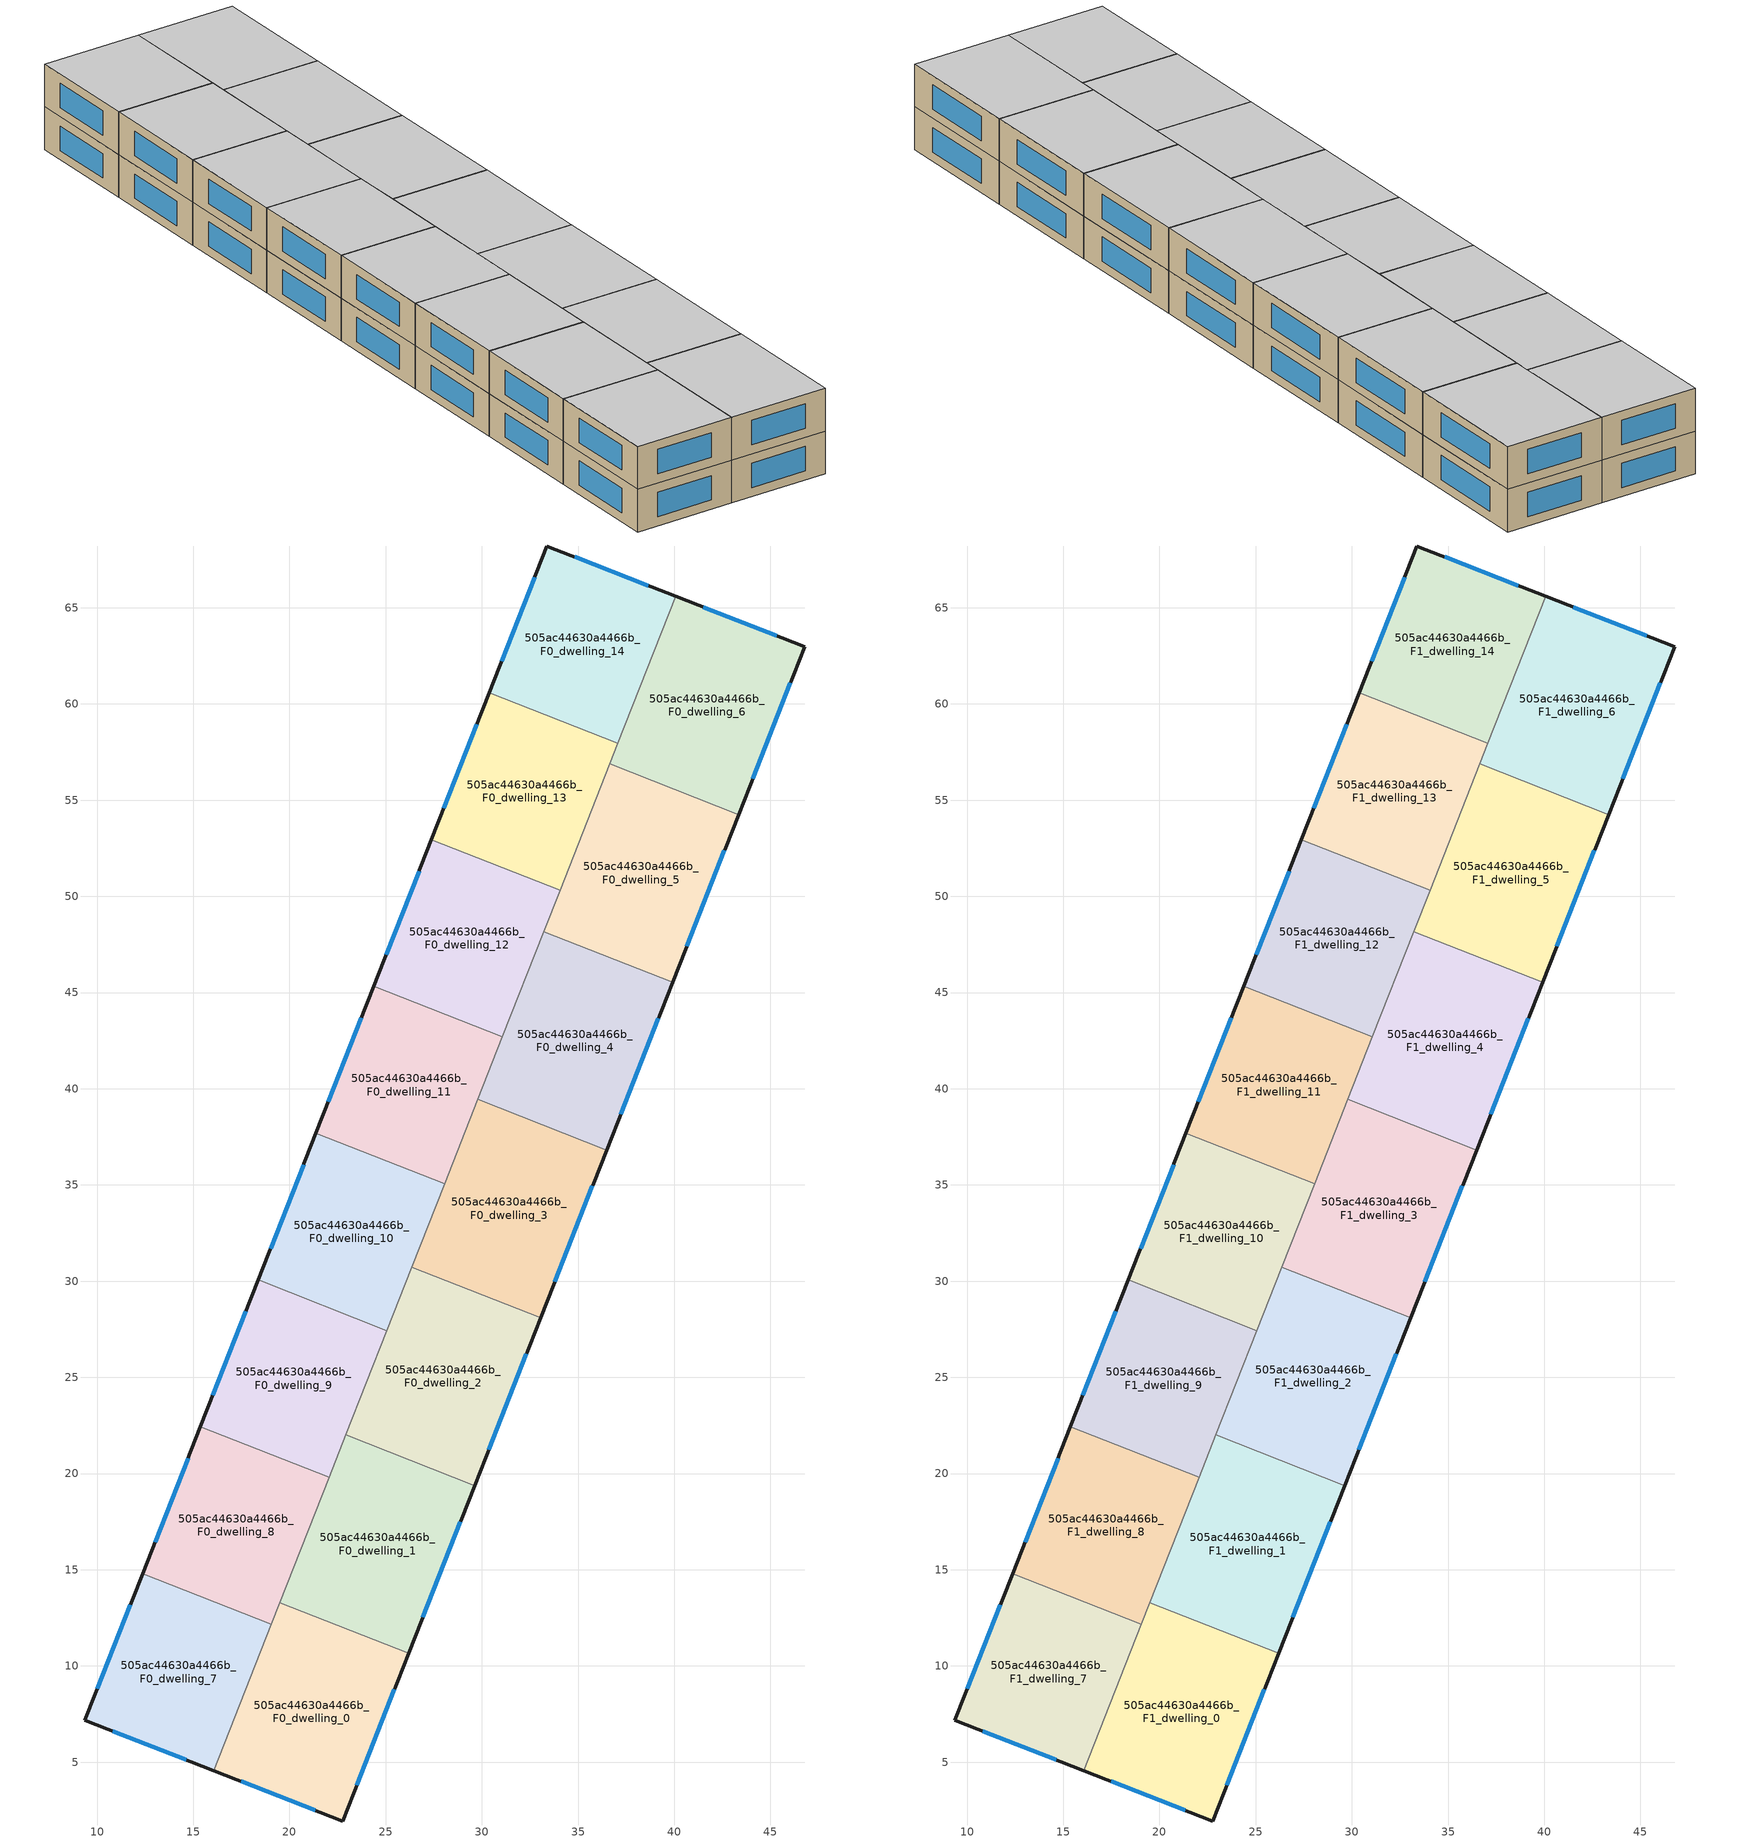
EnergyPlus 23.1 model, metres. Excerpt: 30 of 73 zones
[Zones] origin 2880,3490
505ac44630a4466b_F0_dwelling_0
 floor ground (EU_floor_Construction): 26.19,10.65 22.77,1.94 16.07,4.55 19.5,13.28 z0
 wall outside (EU_wall_Construction): 16.07,4.55 22.77,1.94 26.19,10.65 z0:3
 wall to 505ac44630a4466b_F0_dwelling_1 (EU_wall_Construction): 26.19,10.65 19.5,13.28 z0:3
 wall to 505ac44630a4466b_F0_dwelling_7 (EU_wall_Construction): 19.07,12.17 16.07,4.55 z0:3
 wall to 505ac44630a4466b_F0_dwelling_8 (EU_wall_Construction): 19.5,13.28 19.07,12.17 z0:3
 window (EU_Window_Construction): 23.5,3.81 25.46,8.79 / 17.51,3.99 21.33,2.5 z0.64:2.36
505ac44630a4466b_F0_dwelling_1
 floor ground (EU_floor_Construction): 29.62,19.37 26.19,10.65 19.5,13.28 22.93,22 z0
 wall outside (EU_wall_Construction): 26.19,10.65 29.62,19.37 z0:3
 wall to 505ac44630a4466b_F0_dwelling_2 (EU_wall_Construction): 29.62,19.37 22.93,22 z0:3
 wall to 505ac44630a4466b_F0_dwelling_8 (EU_wall_Construction): 22.07,19.8 19.5,13.28 z0:3
 wall to 505ac44630a4466b_F0_dwelling_9 (EU_wall_Construction): 22.93,22 22.07,19.8 z0:3
 window (EU_Window_Construction): 26.93,12.52 28.89,17.5 z0.64:2.36
505ac44630a4466b_F0_dwelling_10
 floor ground (EU_floor_Construction): 28.07,35.06 25.07,27.43 18.38,30.06 21.38,37.69 z0
 wall outside (EU_wall_Construction): 21.38,37.69 18.38,30.06 z0:3
 wall to 505ac44630a4466b_F0_dwelling_9 (EU_wall_Construction): 18.38,30.06 25.07,27.43 z0:3
 wall to 505ac44630a4466b_F0_dwelling_11 (EU_wall_Construction): 28.07,35.06 21.38,37.69 z0:3
 wall to 505ac44630a4466b_F0_dwelling_3 (EU_wall_Construction): 26.36,30.72 28.07,35.06 z0:3
 wall to 505ac44630a4466b_F0_dwelling_2 (EU_wall_Construction): 25.07,27.43 26.36,30.72 z0:3
 window (EU_Window_Construction): 20.73,36.05 19.02,31.69 z0.64:2.36
505ac44630a4466b_F0_dwelling_11
 floor ground (EU_floor_Construction): 31.07,42.69 28.07,35.06 21.38,37.69 24.38,45.32 z0
 wall outside (EU_wall_Construction): 24.38,45.32 21.38,37.69 z0:3
 wall to 505ac44630a4466b_F0_dwelling_12 (EU_wall_Construction): 31.07,42.69 24.38,45.32 z0:3
 wall to 505ac44630a4466b_F0_dwelling_4 (EU_wall_Construction): 29.79,39.44 31.07,42.69 z0:3
 wall to 505ac44630a4466b_F0_dwelling_3 (EU_wall_Construction): 28.07,35.06 29.79,39.44 z0:3
 window (EU_Window_Construction): 23.74,43.68 22.02,39.32 z0.64:2.36
505ac44630a4466b_F0_dwelling_12
 floor ground (EU_floor_Construction): 34.07,50.32 31.07,42.69 24.38,45.32 27.38,52.95 z0
 wall outside (EU_wall_Construction): 27.38,52.95 24.38,45.32 z0:3
 wall to 505ac44630a4466b_F0_dwelling_13 (EU_wall_Construction): 34.07,50.32 27.38,52.95 z0:3
 wall to 505ac44630a4466b_F0_dwelling_5 (EU_wall_Construction): 33.22,48.16 34.07,50.32 z0:3
 wall to 505ac44630a4466b_F0_dwelling_4 (EU_wall_Construction): 31.07,42.69 33.22,48.16 z0:3
 window (EU_Window_Construction): 26.74,51.32 25.02,46.95 z0.64:2.36
505ac44630a4466b_F0_dwelling_13
 floor ground (EU_floor_Construction): 37.07,57.95 34.07,50.32 27.38,52.95 30.38,60.58 z0
 wall outside (EU_wall_Construction): 30.38,60.58 27.38,52.95 z0:3
 wall to 505ac44630a4466b_F0_dwelling_14 (EU_wall_Construction): 37.07,57.95 30.38,60.58 z0:3
 wall to 505ac44630a4466b_F0_dwelling_6 (EU_wall_Construction): 36.65,56.88 37.07,57.95 z0:3
 wall to 505ac44630a4466b_F0_dwelling_5 (EU_wall_Construction): 34.07,50.32 36.65,56.88 z0:3
 window (EU_Window_Construction): 29.74,58.95 28.03,54.59 z0.64:2.36
505ac44630a4466b_F0_dwelling_14
 floor ground (EU_floor_Construction): 40.08,65.6 37.07,57.95 30.38,60.58 33.38,68.21 z0
 wall outside (EU_wall_Construction): 40.08,65.6 33.38,68.21 30.38,60.58 z0:3
 wall to 505ac44630a4466b_F0_dwelling_6 (EU_wall_Construction): 37.07,57.95 40.08,65.6 z0:3
 window (EU_Window_Construction): 32.74,66.58 31.03,62.22 / 38.64,66.16 34.82,67.65 z0.64:2.36
505ac44630a4466b_F0_dwelling_2
 floor ground (EU_floor_Construction): 33.05,28.09 29.62,19.37 22.93,22 26.36,30.72 z0
 wall outside (EU_wall_Construction): 29.62,19.37 33.05,28.09 z0:3
 wall to 505ac44630a4466b_F0_dwelling_3 (EU_wall_Construction): 33.05,28.09 26.36,30.72 z0:3
 wall to 505ac44630a4466b_F0_dwelling_9 (EU_wall_Construction): 25.07,27.43 22.93,22 z0:3
 window (EU_Window_Construction): 30.36,21.24 32.32,26.22 z0.64:2.36
505ac44630a4466b_F0_dwelling_3
 floor ground (EU_floor_Construction): 36.48,36.81 33.05,28.09 26.36,30.72 29.79,39.44 z0
 wall outside (EU_wall_Construction): 33.05,28.09 36.48,36.81 z0:3
 wall to 505ac44630a4466b_F0_dwelling_4 (EU_wall_Construction): 36.48,36.81 29.79,39.44 z0:3
 window (EU_Window_Construction): 33.79,29.96 35.75,34.95 z0.64:2.36
505ac44630a4466b_F0_dwelling_4
 floor ground (EU_floor_Construction): 39.91,45.53 36.48,36.81 29.79,39.44 33.22,48.16 z0
 wall outside (EU_wall_Construction): 36.48,36.81 39.91,45.53 z0:3
 wall to 505ac44630a4466b_F0_dwelling_5 (EU_wall_Construction): 39.91,45.53 33.22,48.16 z0:3
 window (EU_Window_Construction): 37.22,38.68 39.18,43.67 z0.64:2.36
505ac44630a4466b_F0_dwelling_5
 floor ground (EU_floor_Construction): 43.34,54.25 39.91,45.53 33.22,48.16 36.65,56.88 z0
 wall outside (EU_wall_Construction): 39.91,45.53 43.34,54.25 z0:3
 wall to 505ac44630a4466b_F0_dwelling_6 (EU_wall_Construction): 43.34,54.25 36.65,56.88 z0:3
 window (EU_Window_Construction): 40.65,47.4 42.61,52.39 z0.64:2.36
505ac44630a4466b_F0_dwelling_6
 floor ground (EU_floor_Construction): 46.77,62.98 43.34,54.25 36.65,56.88 40.08,65.6 z0
 wall outside (EU_wall_Construction): 43.34,54.25 46.77,62.98 40.08,65.6 z0:3
 window (EU_Window_Construction): 45.34,63.54 41.51,65.04 / 44.08,56.12 46.04,61.11 z0.64:2.36
505ac44630a4466b_F0_dwelling_7
 floor ground (EU_floor_Construction): 19.07,12.17 16.07,4.55 9.37,7.17 12.38,14.8 z0
 wall outside (EU_wall_Construction): 12.38,14.8 9.37,7.17 16.07,4.55 z0:3
 wall to 505ac44630a4466b_F0_dwelling_8 (EU_wall_Construction): 19.07,12.17 12.38,14.8 z0:3
 window (EU_Window_Construction): 10.81,6.61 14.64,5.11 / 11.73,13.17 10.01,8.8 z0.64:2.36
505ac44630a4466b_F0_dwelling_8
 floor ground (EU_floor_Construction): 22.07,19.8 19.07,12.17 12.38,14.8 15.38,22.43 z0
 wall outside (EU_wall_Construction): 15.38,22.43 12.38,14.8 z0:3
 wall to 505ac44630a4466b_F0_dwelling_9 (EU_wall_Construction): 22.07,19.8 15.38,22.43 z0:3
 window (EU_Window_Construction): 14.73,20.8 13.02,16.44 z0.64:2.36
505ac44630a4466b_F0_dwelling_9
 floor ground (EU_floor_Construction): 25.07,27.43 22.07,19.8 15.38,22.43 18.38,30.06 z0
 wall outside (EU_wall_Construction): 18.38,30.06 15.38,22.43 z0:3
 window (EU_Window_Construction): 17.73,28.43 16.02,24.06 z0.64:2.36
505ac44630a4466b_F1_dwelling_0
 floor to 505ac44630a4466b_F0_dwelling_0 (EU_floor_Construction): 26.19,10.65 22.77,1.94 16.07,4.55 19.5,13.28 z3
 wall outside (EU_wall_Construction): 16.07,4.55 22.77,1.94 26.19,10.65 z3:6
 wall to 505ac44630a4466b_F1_dwelling_1 (EU_wall_Construction): 26.19,10.65 19.5,13.28 z3:6
 wall to 505ac44630a4466b_F1_dwelling_7 (EU_wall_Construction): 19.07,12.17 16.07,4.55 z3:6
 wall to 505ac44630a4466b_F1_dwelling_8 (EU_wall_Construction): 19.5,13.28 19.07,12.17 z3:6
 window (EU_Window_Construction): 23.5,3.81 25.46,8.79 / 17.51,3.99 21.33,2.5 z3.64:5.36
 ceiling to 505ac44630a4466b_F2_dwelling_0 (EU_floor_Construction): 22.77,1.94 26.19,10.65 19.5,13.28 16.07,4.55 z6
505ac44630a4466b_F1_dwelling_1
 floor to 505ac44630a4466b_F0_dwelling_1 (EU_floor_Construction): 29.62,19.37 26.19,10.65 19.5,13.28 22.93,22 z3
 wall outside (EU_wall_Construction): 26.19,10.65 29.62,19.37 z3:6
 wall to 505ac44630a4466b_F1_dwelling_2 (EU_wall_Construction): 29.62,19.37 22.93,22 z3:6
 wall to 505ac44630a4466b_F1_dwelling_8 (EU_wall_Construction): 22.07,19.8 19.5,13.28 z3:6
 wall to 505ac44630a4466b_F1_dwelling_9 (EU_wall_Construction): 22.93,22 22.07,19.8 z3:6
 window (EU_Window_Construction): 26.93,12.52 28.89,17.5 z3.64:5.36
 ceiling to 505ac44630a4466b_F2_dwelling_1 (EU_floor_Construction): 26.19,10.65 29.62,19.37 22.93,22 19.5,13.28 z6
505ac44630a4466b_F1_dwelling_10
 floor to 505ac44630a4466b_F0_dwelling_10 (EU_floor_Construction): 28.07,35.06 25.07,27.43 18.38,30.06 21.38,37.69 z3
 wall outside (EU_wall_Construction): 21.38,37.69 18.38,30.06 z3:6
 wall to 505ac44630a4466b_F1_dwelling_9 (EU_wall_Construction): 18.38,30.06 25.07,27.43 z3:6
 wall to 505ac44630a4466b_F1_dwelling_11 (EU_wall_Construction): 28.07,35.06 21.38,37.69 z3:6
 wall to 505ac44630a4466b_F1_dwelling_3 (EU_wall_Construction): 26.36,30.72 28.07,35.06 z3:6
 wall to 505ac44630a4466b_F1_dwelling_2 (EU_wall_Construction): 25.07,27.43 26.36,30.72 z3:6
 window (EU_Window_Construction): 20.73,36.05 19.02,31.69 z3.64:5.36
 ceiling to 505ac44630a4466b_F2_dwelling_10 (EU_floor_Construction): 25.07,27.43 28.07,35.06 21.38,37.69 18.38,30.06 z6
505ac44630a4466b_F1_dwelling_11
 floor to 505ac44630a4466b_F0_dwelling_11 (EU_floor_Construction): 31.07,42.69 28.07,35.06 21.38,37.69 24.38,45.32 z3
 wall outside (EU_wall_Construction): 24.38,45.32 21.38,37.69 z3:6
 wall to 505ac44630a4466b_F1_dwelling_12 (EU_wall_Construction): 31.07,42.69 24.38,45.32 z3:6
 wall to 505ac44630a4466b_F1_dwelling_4 (EU_wall_Construction): 29.79,39.44 31.07,42.69 z3:6
 wall to 505ac44630a4466b_F1_dwelling_3 (EU_wall_Construction): 28.07,35.06 29.79,39.44 z3:6
 window (EU_Window_Construction): 23.74,43.68 22.02,39.32 z3.64:5.36
 ceiling to 505ac44630a4466b_F2_dwelling_11 (EU_floor_Construction): 28.07,35.06 31.07,42.69 24.38,45.32 21.38,37.69 z6
505ac44630a4466b_F1_dwelling_12
 floor to 505ac44630a4466b_F0_dwelling_12 (EU_floor_Construction): 34.07,50.32 31.07,42.69 24.38,45.32 27.38,52.95 z3
 wall outside (EU_wall_Construction): 27.38,52.95 24.38,45.32 z3:6
 wall to 505ac44630a4466b_F1_dwelling_13 (EU_wall_Construction): 34.07,50.32 27.38,52.95 z3:6
 wall to 505ac44630a4466b_F1_dwelling_5 (EU_wall_Construction): 33.22,48.16 34.07,50.32 z3:6
 wall to 505ac44630a4466b_F1_dwelling_4 (EU_wall_Construction): 31.07,42.69 33.22,48.16 z3:6
 window (EU_Window_Construction): 26.74,51.32 25.02,46.95 z3.64:5.36
 ceiling to 505ac44630a4466b_F2_dwelling_12 (EU_floor_Construction): 31.07,42.69 34.07,50.32 27.38,52.95 24.38,45.32 z6
505ac44630a4466b_F1_dwelling_13
 floor to 505ac44630a4466b_F0_dwelling_13 (EU_floor_Construction): 37.07,57.95 34.07,50.32 27.38,52.95 30.38,60.58 z3
 wall outside (EU_wall_Construction): 30.38,60.58 27.38,52.95 z3:6
 wall to 505ac44630a4466b_F1_dwelling_14 (EU_wall_Construction): 37.07,57.95 30.38,60.58 z3:6
 wall to 505ac44630a4466b_F1_dwelling_6 (EU_wall_Construction): 36.65,56.88 37.07,57.95 z3:6
 wall to 505ac44630a4466b_F1_dwelling_5 (EU_wall_Construction): 34.07,50.32 36.65,56.88 z3:6
 window (EU_Window_Construction): 29.74,58.95 28.03,54.59 z3.64:5.36
 ceiling to 505ac44630a4466b_F2_dwelling_13 (EU_floor_Construction): 34.07,50.32 37.07,57.95 30.38,60.58 27.38,52.95 z6
505ac44630a4466b_F1_dwelling_14
 floor to 505ac44630a4466b_F0_dwelling_14 (EU_floor_Construction): 40.08,65.6 37.07,57.95 30.38,60.58 33.38,68.21 z3
 wall outside (EU_wall_Construction): 40.08,65.6 33.38,68.21 30.38,60.58 z3:6
 wall to 505ac44630a4466b_F1_dwelling_6 (EU_wall_Construction): 37.07,57.95 40.08,65.6 z3:6
 window (EU_Window_Construction): 32.74,66.58 31.03,62.22 / 38.64,66.16 34.82,67.65 z3.64:5.36
 ceiling to 505ac44630a4466b_F2_dwelling_14 (EU_floor_Construction): 37.07,57.95 40.08,65.6 33.38,68.21 30.38,60.58 z6
505ac44630a4466b_F1_dwelling_2
 floor to 505ac44630a4466b_F0_dwelling_2 (EU_floor_Construction): 33.05,28.09 29.62,19.37 22.93,22 26.36,30.72 z3
 wall outside (EU_wall_Construction): 29.62,19.37 33.05,28.09 z3:6
 wall to 505ac44630a4466b_F1_dwelling_3 (EU_wall_Construction): 33.05,28.09 26.36,30.72 z3:6
 wall to 505ac44630a4466b_F1_dwelling_9 (EU_wall_Construction): 25.07,27.43 22.93,22 z3:6
 window (EU_Window_Construction): 30.36,21.24 32.32,26.22 z3.64:5.36
 ceiling to 505ac44630a4466b_F2_dwelling_2 (EU_floor_Construction): 29.62,19.37 33.05,28.09 26.36,30.72 22.93,22 z6
505ac44630a4466b_F1_dwelling_3
 floor to 505ac44630a4466b_F0_dwelling_3 (EU_floor_Construction): 36.48,36.81 33.05,28.09 26.36,30.72 29.79,39.44 z3
 wall outside (EU_wall_Construction): 33.05,28.09 36.48,36.81 z3:6
 wall to 505ac44630a4466b_F1_dwelling_4 (EU_wall_Construction): 36.48,36.81 29.79,39.44 z3:6
 window (EU_Window_Construction): 33.79,29.96 35.75,34.95 z3.64:5.36
 ceiling to 505ac44630a4466b_F2_dwelling_3 (EU_floor_Construction): 33.05,28.09 36.48,36.81 29.79,39.44 26.36,30.72 z6
505ac44630a4466b_F1_dwelling_4
 floor to 505ac44630a4466b_F0_dwelling_4 (EU_floor_Construction): 39.91,45.53 36.48,36.81 29.79,39.44 33.22,48.16 z3
 wall outside (EU_wall_Construction): 36.48,36.81 39.91,45.53 z3:6
 wall to 505ac44630a4466b_F1_dwelling_5 (EU_wall_Construction): 39.91,45.53 33.22,48.16 z3:6
 window (EU_Window_Construction): 37.22,38.68 39.18,43.67 z3.64:5.36
 ceiling to 505ac44630a4466b_F2_dwelling_4 (EU_floor_Construction): 36.48,36.81 39.91,45.53 33.22,48.16 29.79,39.44 z6
505ac44630a4466b_F1_dwelling_5
 floor to 505ac44630a4466b_F0_dwelling_5 (EU_floor_Construction): 43.34,54.25 39.91,45.53 33.22,48.16 36.65,56.88 z3
 wall outside (EU_wall_Construction): 39.91,45.53 43.34,54.25 z3:6
 wall to 505ac44630a4466b_F1_dwelling_6 (EU_wall_Construction): 43.34,54.25 36.65,56.88 z3:6
 window (EU_Window_Construction): 40.65,47.4 42.61,52.39 z3.64:5.36
 ceiling to 505ac44630a4466b_F2_dwelling_5 (EU_floor_Construction): 39.91,45.53 43.34,54.25 36.65,56.88 33.22,48.16 z6
505ac44630a4466b_F1_dwelling_6
 floor to 505ac44630a4466b_F0_dwelling_6 (EU_floor_Construction): 46.77,62.98 43.34,54.25 36.65,56.88 40.08,65.6 z3
 wall outside (EU_wall_Construction): 43.34,54.25 46.77,62.98 40.08,65.6 z3:6
 window (EU_Window_Construction): 45.34,63.54 41.51,65.04 / 44.08,56.12 46.04,61.11 z3.64:5.36
 ceiling to 505ac44630a4466b_F2_dwelling_6 (EU_floor_Construction): 43.34,54.25 46.77,62.98 40.08,65.6 36.65,56.88 z6
505ac44630a4466b_F1_dwelling_7
 floor to 505ac44630a4466b_F0_dwelling_7 (EU_floor_Construction): 19.07,12.17 16.07,4.55 9.37,7.17 12.38,14.8 z3
 wall outside (EU_wall_Construction): 12.38,14.8 9.37,7.17 16.07,4.55 z3:6
 wall to 505ac44630a4466b_F1_dwelling_8 (EU_wall_Construction): 19.07,12.17 12.38,14.8 z3:6
 window (EU_Window_Construction): 10.81,6.61 14.64,5.11 / 11.73,13.17 10.01,8.8 z3.64:5.36
 ceiling to 505ac44630a4466b_F2_dwelling_7 (EU_floor_Construction): 16.07,4.55 19.07,12.17 12.38,14.8 9.37,7.17 z6
505ac44630a4466b_F1_dwelling_8
 floor to 505ac44630a4466b_F0_dwelling_8 (EU_floor_Construction): 22.07,19.8 19.07,12.17 12.38,14.8 15.38,22.43 z3
 wall outside (EU_wall_Construction): 15.38,22.43 12.38,14.8 z3:6
 wall to 505ac44630a4466b_F1_dwelling_9 (EU_wall_Construction): 22.07,19.8 15.38,22.43 z3:6
 window (EU_Window_Construction): 14.73,20.8 13.02,16.44 z3.64:5.36
 ceiling to 505ac44630a4466b_F2_dwelling_8 (EU_floor_Construction): 19.07,12.17 22.07,19.8 15.38,22.43 12.38,14.8 z6
505ac44630a4466b_F1_dwelling_9
 floor to 505ac44630a4466b_F0_dwelling_9 (EU_floor_Construction): 25.07,27.43 22.07,19.8 15.38,22.43 18.38,30.06 z3
 wall outside (EU_wall_Construction): 18.38,30.06 15.38,22.43 z3:6
 window (EU_Window_Construction): 17.73,28.43 16.02,24.06 z3.64:5.36
 ceiling to 505ac44630a4466b_F2_dwelling_9 (EU_floor_Construction): 22.07,19.8 25.07,27.43 18.38,30.06 15.38,22.43 z6
[Building]
EU S2 Campaign: North Axis=0; Terrain=City; Solar Distribution=FullExterior
[Site:Location]
Yerevan-Zvartnots.Intl.AP: Latitude=40.15; Longitude=44.383; Time Zone=4; Elevation=854
[SizingPeriod:WeatherFileDays]
AnnualSizingPeriod: Begin Month=1; Begin Day of Month=1; End Month=12; End Day of Month=31; Day of Week for Start Day=Monday; Use Weather File Daylight Saving Period=No; Use Weather File Rain and Snow Indicators=No
[MATERIAL]
EU_InternalMass_Material: Roughness=MediumRough; Thickness=0.1; Conductivity=1; Density=1800; Specific Heat=900; Thermal Absorptance=0.9; Solar Absorptance=0.7; Visible Absorptance=0.7
[MATERIAL:NOMASS] Roughness=MediumRough; Thermal Absorptance=0.9; Solar Absorptance=0.7; Visible Absorptance=0.7
Name | Thermal Resistance
EU_wall_NoMass | 1.05043
EU_floor_NoMass | 0.478065
[WINDOWMATERIAL:SIMPLEGLAZINGSYSTEM]
EU_Window_SimpleGlazing: UFactor=2.5566; Solar Heat Gain Coefficient=0.75; Visible Transmittance=0.75
[CONSTRUCTION]
EU_wall_Construction: EU_wall_NoMass
EU_floor_Construction: EU_floor_NoMass
EU_Window_Construction: EU_Window_SimpleGlazing
EU_InternalMass_Construction: EU_InternalMass_Material
[ZONE] Type=1; Multiplier=1; Ceiling Height=autocalculate; Floor Area=autocalculate; Part of Total Floor Area=Yes
Name | Volume
505ac44630a4466b_F0_dwelling_0; 505ac44630a4466b_F1_dwelling_0; 505ac44630a4466b_F0_dwelling_4; 505ac44630a4466b_F1_dwelling_4 | 202.066
505ac44630a4466b_F0_dwelling_1; 505ac44630a4466b_F1_dwelling_1 | 202.071
505ac44630a4466b_F0_dwelling_10; 505ac44630a4466b_F1_dwelling_10; 505ac44630a4466b_F0_dwelling_12; 505ac44630a4466b_F1_dwelling_12 | 176.837
505ac44630a4466b_F0_dwelling_11; 505ac44630a4466b_F1_dwelling_11 | 176.827
505ac44630a4466b_F0_dwelling_13; 505ac44630a4466b_F1_dwelling_13 | 176.804
505ac44630a4466b_F0_dwelling_14; 505ac44630a4466b_F1_dwelling_14; 505ac44630a4466b_F0_dwelling_8; 505ac44630a4466b_F1_dwelling_8 | 176.828
505ac44630a4466b_F0_dwelling_2; 505ac44630a4466b_F1_dwelling_2 | 202.049
505ac44630a4466b_F0_dwelling_3; 505ac44630a4466b_F1_dwelling_3 | 202.087
505ac44630a4466b_F0_dwelling_5; 505ac44630a4466b_F1_dwelling_5 | 202.05
505ac44630a4466b_F0_dwelling_6; 505ac44630a4466b_F1_dwelling_6 | 202.068
505ac44630a4466b_F0_dwelling_7; 505ac44630a4466b_F1_dwelling_7 | 176.82
505ac44630a4466b_F0_dwelling_9; 505ac44630a4466b_F1_dwelling_9 | 176.826
[INTERNALMASS] Construction=EU_InternalMass_Construction
Name | Zone or ZoneList | Surface Area
505ac44630a4466b_F0_dwelling_0_EU_InternalMass | 505ac44630a4466b_F0_dwelling_0 | 67.3554
505ac44630a4466b_F0_dwelling_1_EU_InternalMass | 505ac44630a4466b_F0_dwelling_1 | 67.3571
505ac44630a4466b_F0_dwelling_2_EU_InternalMass | 505ac44630a4466b_F0_dwelling_2 | 67.3498
505ac44630a4466b_F0_dwelling_3_EU_InternalMass | 505ac44630a4466b_F0_dwelling_3 | 67.3621
505ac44630a4466b_F0_dwelling_4_EU_InternalMass | 505ac44630a4466b_F0_dwelling_4 | 67.3555
505ac44630a4466b_F0_dwelling_5_EU_InternalMass | 505ac44630a4466b_F0_dwelling_5 | 67.3498
505ac44630a4466b_F0_dwelling_6_EU_InternalMass | 505ac44630a4466b_F0_dwelling_6 | 67.3592
505ac44630a4466b_F0_dwelling_7_EU_InternalMass | 505ac44630a4466b_F0_dwelling_7 | 58.94
505ac44630a4466b_F0_dwelling_8_EU_InternalMass | 505ac44630a4466b_F0_dwelling_8 | 58.9426
505ac44630a4466b_F0_dwelling_9_EU_InternalMass | 505ac44630a4466b_F0_dwelling_9 | 58.9419
505ac44630a4466b_F0_dwelling_10_EU_InternalMass | 505ac44630a4466b_F0_dwelling_10 | 58.9455
505ac44630a4466b_F0_dwelling_11_EU_InternalMass | 505ac44630a4466b_F0_dwelling_11 | 58.9422
505ac44630a4466b_F0_dwelling_12_EU_InternalMass | 505ac44630a4466b_F0_dwelling_12 | 58.9457
505ac44630a4466b_F0_dwelling_13_EU_InternalMass | 505ac44630a4466b_F0_dwelling_13 | 58.9348
505ac44630a4466b_F0_dwelling_14_EU_InternalMass | 505ac44630a4466b_F0_dwelling_14 | 58.9423
505ac44630a4466b_F1_dwelling_0_EU_InternalMass | 505ac44630a4466b_F1_dwelling_0 | 67.3554
505ac44630a4466b_F1_dwelling_1_EU_InternalMass | 505ac44630a4466b_F1_dwelling_1 | 67.3571
505ac44630a4466b_F1_dwelling_2_EU_InternalMass | 505ac44630a4466b_F1_dwelling_2 | 67.3498
505ac44630a4466b_F1_dwelling_3_EU_InternalMass | 505ac44630a4466b_F1_dwelling_3 | 67.3621
505ac44630a4466b_F1_dwelling_4_EU_InternalMass | 505ac44630a4466b_F1_dwelling_4 | 67.3555
505ac44630a4466b_F1_dwelling_5_EU_InternalMass | 505ac44630a4466b_F1_dwelling_5 | 67.3498
505ac44630a4466b_F1_dwelling_6_EU_InternalMass | 505ac44630a4466b_F1_dwelling_6 | 67.3592
505ac44630a4466b_F1_dwelling_7_EU_InternalMass | 505ac44630a4466b_F1_dwelling_7 | 58.94
505ac44630a4466b_F1_dwelling_8_EU_InternalMass | 505ac44630a4466b_F1_dwelling_8 | 58.9426
505ac44630a4466b_F1_dwelling_9_EU_InternalMass | 505ac44630a4466b_F1_dwelling_9 | 58.9419
505ac44630a4466b_F1_dwelling_10_EU_InternalMass | 505ac44630a4466b_F1_dwelling_10 | 58.9455
505ac44630a4466b_F1_dwelling_11_EU_InternalMass | 505ac44630a4466b_F1_dwelling_11 | 58.9422
505ac44630a4466b_F1_dwelling_12_EU_InternalMass | 505ac44630a4466b_F1_dwelling_12 | 58.9457
505ac44630a4466b_F1_dwelling_13_EU_InternalMass | 505ac44630a4466b_F1_dwelling_13 | 58.9348
505ac44630a4466b_F1_dwelling_14_EU_InternalMass | 505ac44630a4466b_F1_dwelling_14 | 58.9423
[OTHEREQUIPMENT] Fuel Type=Electricity; Design Level Calculation Method=Watts/Area; Power per Zone Floor Area=1; Fraction Latent=0; Fraction Radiant=0; Fraction Lost=0; Carbon Dioxide Generation Rate=0; EndUse Subcategory=EU_Step8_InternalGains
Name | Zone or ZoneList or Space or SpaceList | Schedule
EU_Step8_InternalGain_505ac44630a4466b_F0_dwelling_0_f000 | 505ac44630a4466b_F0_dwelling_0 | EU_Step8_GainSchedule_505ac44630a4466b_F0_dwelling_0_f000
EU_Step8_InternalGain_505ac44630a4466b_F0_dwelling_1_f000 | 505ac44630a4466b_F0_dwelling_1 | EU_Step8_GainSchedule_505ac44630a4466b_F0_dwelling_1_f000
EU_Step8_InternalGain_505ac44630a4466b_F0_dwelling_2_f000 | 505ac44630a4466b_F0_dwelling_2 | EU_Step8_GainSchedule_505ac44630a4466b_F0_dwelling_2_f000
EU_Step8_InternalGain_505ac44630a4466b_F0_dwelling_3_f000 | 505ac44630a4466b_F0_dwelling_3 | EU_Step8_GainSchedule_505ac44630a4466b_F0_dwelling_3_f000
EU_Step8_InternalGain_505ac44630a4466b_F0_dwelling_4_f000 | 505ac44630a4466b_F0_dwelling_4 | EU_Step8_GainSchedule_505ac44630a4466b_F0_dwelling_4_f000
EU_Step8_InternalGain_505ac44630a4466b_F0_dwelling_5_f000 | 505ac44630a4466b_F0_dwelling_5 | EU_Step8_GainSchedule_505ac44630a4466b_F0_dwelling_5_f000
EU_Step8_InternalGain_505ac44630a4466b_F0_dwelling_6_f000 | 505ac44630a4466b_F0_dwelling_6 | EU_Step8_GainSchedule_505ac44630a4466b_F0_dwelling_6_f000
EU_Step8_InternalGain_505ac44630a4466b_F0_dwelling_7_f000 | 505ac44630a4466b_F0_dwelling_7 | EU_Step8_GainSchedule_505ac44630a4466b_F0_dwelling_7_f000
EU_Step8_InternalGain_505ac44630a4466b_F0_dwelling_8_f000 | 505ac44630a4466b_F0_dwelling_8 | EU_Step8_GainSchedule_505ac44630a4466b_F0_dwelling_8_f000
EU_Step8_InternalGain_505ac44630a4466b_F0_dwelling_9_f000 | 505ac44630a4466b_F0_dwelling_9 | EU_Step8_GainSchedule_505ac44630a4466b_F0_dwelling_9_f000
EU_Step8_InternalGain_505ac44630a4466b_F0_dwelling_10_f000 | 505ac44630a4466b_F0_dwelling_10 | EU_Step8_GainSchedule_505ac44630a4466b_F0_dwelling_10_f000
EU_Step8_InternalGain_505ac44630a4466b_F0_dwelling_11_f000 | 505ac44630a4466b_F0_dwelling_11 | EU_Step8_GainSchedule_505ac44630a4466b_F0_dwelling_11_f000
EU_Step8_InternalGain_505ac44630a4466b_F0_dwelling_12_f000 | 505ac44630a4466b_F0_dwelling_12 | EU_Step8_GainSchedule_505ac44630a4466b_F0_dwelling_12_f000
EU_Step8_InternalGain_505ac44630a4466b_F0_dwelling_13_f000 | 505ac44630a4466b_F0_dwelling_13 | EU_Step8_GainSchedule_505ac44630a4466b_F0_dwelling_13_f000
EU_Step8_InternalGain_505ac44630a4466b_F0_dwelling_14_f000 | 505ac44630a4466b_F0_dwelling_14 | EU_Step8_GainSchedule_505ac44630a4466b_F0_dwelling_14_f000
EU_Step8_InternalGain_505ac44630a4466b_F1_dwelling_0_f000 | 505ac44630a4466b_F1_dwelling_0 | EU_Step8_GainSchedule_505ac44630a4466b_F1_dwelling_0_f000
EU_Step8_InternalGain_505ac44630a4466b_F1_dwelling_1_f000 | 505ac44630a4466b_F1_dwelling_1 | EU_Step8_GainSchedule_505ac44630a4466b_F1_dwelling_1_f000
EU_Step8_InternalGain_505ac44630a4466b_F1_dwelling_2_f000 | 505ac44630a4466b_F1_dwelling_2 | EU_Step8_GainSchedule_505ac44630a4466b_F1_dwelling_2_f000
EU_Step8_InternalGain_505ac44630a4466b_F1_dwelling_3_f000 | 505ac44630a4466b_F1_dwelling_3 | EU_Step8_GainSchedule_505ac44630a4466b_F1_dwelling_3_f000
EU_Step8_InternalGain_505ac44630a4466b_F1_dwelling_4_f000 | 505ac44630a4466b_F1_dwelling_4 | EU_Step8_GainSchedule_505ac44630a4466b_F1_dwelling_4_f000
EU_Step8_InternalGain_505ac44630a4466b_F1_dwelling_5_f000 | 505ac44630a4466b_F1_dwelling_5 | EU_Step8_GainSchedule_505ac44630a4466b_F1_dwelling_5_f000
EU_Step8_InternalGain_505ac44630a4466b_F1_dwelling_6_f000 | 505ac44630a4466b_F1_dwelling_6 | EU_Step8_GainSchedule_505ac44630a4466b_F1_dwelling_6_f000
EU_Step8_InternalGain_505ac44630a4466b_F1_dwelling_7_f000 | 505ac44630a4466b_F1_dwelling_7 | EU_Step8_GainSchedule_505ac44630a4466b_F1_dwelling_7_f000
EU_Step8_InternalGain_505ac44630a4466b_F1_dwelling_8_f000 | 505ac44630a4466b_F1_dwelling_8 | EU_Step8_GainSchedule_505ac44630a4466b_F1_dwelling_8_f000
EU_Step8_InternalGain_505ac44630a4466b_F1_dwelling_9_f000 | 505ac44630a4466b_F1_dwelling_9 | EU_Step8_GainSchedule_505ac44630a4466b_F1_dwelling_9_f000
EU_Step8_InternalGain_505ac44630a4466b_F1_dwelling_10_f000 | 505ac44630a4466b_F1_dwelling_10 | EU_Step8_GainSchedule_505ac44630a4466b_F1_dwelling_10_f000
EU_Step8_InternalGain_505ac44630a4466b_F1_dwelling_11_f000 | 505ac44630a4466b_F1_dwelling_11 | EU_Step8_GainSchedule_505ac44630a4466b_F1_dwelling_11_f000
EU_Step8_InternalGain_505ac44630a4466b_F1_dwelling_12_f000 | 505ac44630a4466b_F1_dwelling_12 | EU_Step8_GainSchedule_505ac44630a4466b_F1_dwelling_12_f000
EU_Step8_InternalGain_505ac44630a4466b_F1_dwelling_13_f000 | 505ac44630a4466b_F1_dwelling_13 | EU_Step8_GainSchedule_505ac44630a4466b_F1_dwelling_13_f000
EU_Step8_InternalGain_505ac44630a4466b_F1_dwelling_14_f000 | 505ac44630a4466b_F1_dwelling_14 | EU_Step8_GainSchedule_505ac44630a4466b_F1_dwelling_14_f000
[ZONEVENTILATION:DESIGNFLOWRATE] Schedule=EU_AlwaysOn; Design Flow Rate Calculation Method=AirChanges/Hour; Air Changes per Hour=0.557805; Ventilation Type=Natural; Fan Pressure Rise=0; Fan Total Efficiency=1; Constant Term Coefficient=1; Temperature Term Coefficient=0; Velocity Term Coefficient=0; Velocity Squared Term Coefficient=0; Minimum Indoor Temperature=-100; Maximum Indoor Temperature=100; Delta Temperature=-100; Minimum Outdoor Temperature=-100; Maximum Outdoor Temperature=100; Maximum Wind Speed=40
Name | Zone or ZoneList or Space or SpaceList
EU_ConstantAir_505ac44630a4466b_F0_dwelling_0 | 505ac44630a4466b_F0_dwelling_0
EU_ConstantAir_505ac44630a4466b_F0_dwelling_1 | 505ac44630a4466b_F0_dwelling_1
EU_ConstantAir_505ac44630a4466b_F0_dwelling_2 | 505ac44630a4466b_F0_dwelling_2
EU_ConstantAir_505ac44630a4466b_F0_dwelling_3 | 505ac44630a4466b_F0_dwelling_3
EU_ConstantAir_505ac44630a4466b_F0_dwelling_4 | 505ac44630a4466b_F0_dwelling_4
EU_ConstantAir_505ac44630a4466b_F0_dwelling_5 | 505ac44630a4466b_F0_dwelling_5
EU_ConstantAir_505ac44630a4466b_F0_dwelling_6 | 505ac44630a4466b_F0_dwelling_6
EU_ConstantAir_505ac44630a4466b_F0_dwelling_7 | 505ac44630a4466b_F0_dwelling_7
EU_ConstantAir_505ac44630a4466b_F0_dwelling_8 | 505ac44630a4466b_F0_dwelling_8
EU_ConstantAir_505ac44630a4466b_F0_dwelling_9 | 505ac44630a4466b_F0_dwelling_9
EU_ConstantAir_505ac44630a4466b_F0_dwelling_10 | 505ac44630a4466b_F0_dwelling_10
EU_ConstantAir_505ac44630a4466b_F0_dwelling_11 | 505ac44630a4466b_F0_dwelling_11
EU_ConstantAir_505ac44630a4466b_F0_dwelling_12 | 505ac44630a4466b_F0_dwelling_12
EU_ConstantAir_505ac44630a4466b_F0_dwelling_13 | 505ac44630a4466b_F0_dwelling_13
EU_ConstantAir_505ac44630a4466b_F0_dwelling_14 | 505ac44630a4466b_F0_dwelling_14
EU_ConstantAir_505ac44630a4466b_F1_dwelling_0 | 505ac44630a4466b_F1_dwelling_0
EU_ConstantAir_505ac44630a4466b_F1_dwelling_1 | 505ac44630a4466b_F1_dwelling_1
EU_ConstantAir_505ac44630a4466b_F1_dwelling_2 | 505ac44630a4466b_F1_dwelling_2
EU_ConstantAir_505ac44630a4466b_F1_dwelling_3 | 505ac44630a4466b_F1_dwelling_3
EU_ConstantAir_505ac44630a4466b_F1_dwelling_4 | 505ac44630a4466b_F1_dwelling_4
EU_ConstantAir_505ac44630a4466b_F1_dwelling_5 | 505ac44630a4466b_F1_dwelling_5
EU_ConstantAir_505ac44630a4466b_F1_dwelling_6 | 505ac44630a4466b_F1_dwelling_6
EU_ConstantAir_505ac44630a4466b_F1_dwelling_7 | 505ac44630a4466b_F1_dwelling_7
EU_ConstantAir_505ac44630a4466b_F1_dwelling_8 | 505ac44630a4466b_F1_dwelling_8
EU_ConstantAir_505ac44630a4466b_F1_dwelling_9 | 505ac44630a4466b_F1_dwelling_9
EU_ConstantAir_505ac44630a4466b_F1_dwelling_10 | 505ac44630a4466b_F1_dwelling_10
EU_ConstantAir_505ac44630a4466b_F1_dwelling_11 | 505ac44630a4466b_F1_dwelling_11
EU_ConstantAir_505ac44630a4466b_F1_dwelling_12 | 505ac44630a4466b_F1_dwelling_12
EU_ConstantAir_505ac44630a4466b_F1_dwelling_13 | 505ac44630a4466b_F1_dwelling_13
EU_ConstantAir_505ac44630a4466b_F1_dwelling_14 | 505ac44630a4466b_F1_dwelling_14
[HVACTEMPLATE:THERMOSTAT] Constant Heating Setpoint=20; Constant Cooling Setpoint=50
EU_HeatOnly_505ac44630a4466b_F0_dwelling_0; EU_HeatOnly_505ac44630a4466b_F0_dwelling_1; EU_HeatOnly_505ac44630a4466b_F0_dwelling_2; EU_HeatOnly_505ac44630a4466b_F0_dwelling_3; EU_HeatOnly_505ac44630a4466b_F0_dwelling_4; EU_HeatOnly_505ac44630a4466b_F0_dwelling_5; EU_HeatOnly_505ac44630a4466b_F0_dwelling_6; EU_HeatOnly_505ac44630a4466b_F0_dwelling_7; EU_HeatOnly_505ac44630a4466b_F0_dwelling_8; EU_HeatOnly_505ac44630a4466b_F0_dwelling_9; EU_HeatOnly_505ac44630a4466b_F0_dwelling_10; EU_HeatOnly_505ac44630a4466b_F0_dwelling_11; EU_HeatOnly_505ac44630a4466b_F0_dwelling_12; EU_HeatOnly_505ac44630a4466b_F0_dwelling_13; EU_HeatOnly_505ac44630a4466b_F0_dwelling_14; EU_HeatOnly_505ac44630a4466b_F1_dwelling_0; EU_HeatOnly_505ac44630a4466b_F1_dwelling_1; EU_HeatOnly_505ac44630a4466b_F1_dwelling_2; EU_HeatOnly_505ac44630a4466b_F1_dwelling_3; EU_HeatOnly_505ac44630a4466b_F1_dwelling_4; EU_HeatOnly_505ac44630a4466b_F1_dwelling_5; EU_HeatOnly_505ac44630a4466b_F1_dwelling_6; EU_HeatOnly_505ac44630a4466b_F1_dwelling_7; EU_HeatOnly_505ac44630a4466b_F1_dwelling_8; EU_HeatOnly_505ac44630a4466b_F1_dwelling_9; EU_HeatOnly_505ac44630a4466b_F1_dwelling_10; EU_HeatOnly_505ac44630a4466b_F1_dwelling_11; EU_HeatOnly_505ac44630a4466b_F1_dwelling_12; EU_HeatOnly_505ac44630a4466b_F1_dwelling_13; EU_HeatOnly_505ac44630a4466b_F1_dwelling_14; EU_HeatOnly_505ac44630a4466b_F2_dwelling_0; EU_HeatOnly_505ac44630a4466b_F2_dwelling_1; EU_HeatOnly_505ac44630a4466b_F2_dwelling_2; EU_HeatOnly_505ac44630a4466b_F2_dwelling_3; EU_HeatOnly_505ac44630a4466b_F2_dwelling_4; EU_HeatOnly_505ac44630a4466b_F2_dwelling_5; EU_HeatOnly_505ac44630a4466b_F2_dwelling_6; EU_HeatOnly_505ac44630a4466b_F2_dwelling_7; EU_HeatOnly_505ac44630a4466b_F2_dwelling_8; EU_HeatOnly_505ac44630a4466b_F2_dwelling_9; EU_HeatOnly_505ac44630a4466b_F2_dwelling_10; EU_HeatOnly_505ac44630a4466b_F2_dwelling_11; EU_HeatOnly_505ac44630a4466b_F2_dwelling_12; EU_HeatOnly_505ac44630a4466b_F2_dwelling_13; EU_HeatOnly_505ac44630a4466b_F2_dwelling_14; EU_HeatOnly_505ac44630a4466b_F3_dwelling_0; EU_HeatOnly_505ac44630a4466b_F3_dwelling_1; EU_HeatOnly_505ac44630a4466b_F3_dwelling_2; EU_HeatOnly_505ac44630a4466b_F3_dwelling_3; EU_HeatOnly_505ac44630a4466b_F3_dwelling_4; EU_HeatOnly_505ac44630a4466b_F3_dwelling_5; EU_HeatOnly_505ac44630a4466b_F3_dwelling_6; EU_HeatOnly_505ac44630a4466b_F3_dwelling_7; EU_HeatOnly_505ac44630a4466b_F3_dwelling_8; EU_HeatOnly_505ac44630a4466b_F3_dwelling_9; EU_HeatOnly_505ac44630a4466b_F3_dwelling_10; EU_HeatOnly_505ac44630a4466b_F3_dwelling_11; EU_HeatOnly_505ac44630a4466b_F3_dwelling_12; EU_HeatOnly_505ac44630a4466b_F3_dwelling_13; EU_HeatOnly_505ac44630a4466b_F4_dwelling_0; EU_HeatOnly_505ac44630a4466b_F4_dwelling_1; EU_HeatOnly_505ac44630a4466b_F4_dwelling_2; EU_HeatOnly_505ac44630a4466b_F4_dwelling_3; EU_HeatOnly_505ac44630a4466b_F4_dwelling_4; EU_HeatOnly_505ac44630a4466b_F4_dwelling_5; EU_HeatOnly_505ac44630a4466b_F4_dwelling_6; EU_HeatOnly_505ac44630a4466b_F4_dwelling_7; EU_HeatOnly_505ac44630a4466b_F4_dwelling_8; EU_HeatOnly_505ac44630a4466b_F4_dwelling_9; EU_HeatOnly_505ac44630a4466b_F4_dwelling_10; EU_HeatOnly_505ac44630a4466b_F4_dwelling_11; EU_HeatOnly_505ac44630a4466b_F4_dwelling_12; EU_HeatOnly_505ac44630a4466b_F4_dwelling_13
[HVACTEMPLATE:ZONE:IDEALLOADSAIRSYSTEM] System Availability Schedule=EU_AlwaysOn; Maximum Heating Supply Air Temperature=50; Minimum Cooling Supply Air Temperature=13; Maximum Heating Supply Air Humidity Ratio=0.0156; Minimum Cooling Supply Air Humidity Ratio=0.0077; Heating Limit=NoLimit; Cooling Limit=NoLimit; Heating Availability Schedule=EU_AlwaysOn; Cooling Availability Schedule=EU_CoolingOff; Dehumidification Control Type=ConstantSensibleHeatRatio; Cooling Sensible Heat Ratio=0.7; Dehumidification Setpoint=60; Humidification Control Type=None; Humidification Setpoint=30; Outdoor Air Method=None; Outdoor Air Flow Rate per Person=0.00944; Outdoor Air Flow Rate per Zone Floor Area=0; Outdoor Air Flow Rate per Zone=0; Demand Controlled Ventilation Type=None; Outdoor Air Economizer Type=NoEconomizer; Heat Recovery Type=None; Sensible Heat Recovery Effectiveness=0.7; Latent Heat Recovery Effectiveness=0.65
Name | Template Thermostat
505ac44630a4466b_F0_dwelling_0 | EU_HeatOnly_505ac44630a4466b_F0_dwelling_0
505ac44630a4466b_F0_dwelling_1 | EU_HeatOnly_505ac44630a4466b_F0_dwelling_1
505ac44630a4466b_F0_dwelling_2 | EU_HeatOnly_505ac44630a4466b_F0_dwelling_2
505ac44630a4466b_F0_dwelling_3 | EU_HeatOnly_505ac44630a4466b_F0_dwelling_3
505ac44630a4466b_F0_dwelling_4 | EU_HeatOnly_505ac44630a4466b_F0_dwelling_4
505ac44630a4466b_F0_dwelling_5 | EU_HeatOnly_505ac44630a4466b_F0_dwelling_5
505ac44630a4466b_F0_dwelling_6 | EU_HeatOnly_505ac44630a4466b_F0_dwelling_6
505ac44630a4466b_F0_dwelling_7 | EU_HeatOnly_505ac44630a4466b_F0_dwelling_7
505ac44630a4466b_F0_dwelling_8 | EU_HeatOnly_505ac44630a4466b_F0_dwelling_8
505ac44630a4466b_F0_dwelling_9 | EU_HeatOnly_505ac44630a4466b_F0_dwelling_9
505ac44630a4466b_F0_dwelling_10 | EU_HeatOnly_505ac44630a4466b_F0_dwelling_10
505ac44630a4466b_F0_dwelling_11 | EU_HeatOnly_505ac44630a4466b_F0_dwelling_11
505ac44630a4466b_F0_dwelling_12 | EU_HeatOnly_505ac44630a4466b_F0_dwelling_12
505ac44630a4466b_F0_dwelling_13 | EU_HeatOnly_505ac44630a4466b_F0_dwelling_13
505ac44630a4466b_F0_dwelling_14 | EU_HeatOnly_505ac44630a4466b_F0_dwelling_14
505ac44630a4466b_F1_dwelling_0 | EU_HeatOnly_505ac44630a4466b_F1_dwelling_0
505ac44630a4466b_F1_dwelling_1 | EU_HeatOnly_505ac44630a4466b_F1_dwelling_1
505ac44630a4466b_F1_dwelling_2 | EU_HeatOnly_505ac44630a4466b_F1_dwelling_2
505ac44630a4466b_F1_dwelling_3 | EU_HeatOnly_505ac44630a4466b_F1_dwelling_3
505ac44630a4466b_F1_dwelling_4 | EU_HeatOnly_505ac44630a4466b_F1_dwelling_4
505ac44630a4466b_F1_dwelling_5 | EU_HeatOnly_505ac44630a4466b_F1_dwelling_5
505ac44630a4466b_F1_dwelling_6 | EU_HeatOnly_505ac44630a4466b_F1_dwelling_6
505ac44630a4466b_F1_dwelling_7 | EU_HeatOnly_505ac44630a4466b_F1_dwelling_7
505ac44630a4466b_F1_dwelling_8 | EU_HeatOnly_505ac44630a4466b_F1_dwelling_8
505ac44630a4466b_F1_dwelling_9 | EU_HeatOnly_505ac44630a4466b_F1_dwelling_9
505ac44630a4466b_F1_dwelling_10 | EU_HeatOnly_505ac44630a4466b_F1_dwelling_10
505ac44630a4466b_F1_dwelling_11 | EU_HeatOnly_505ac44630a4466b_F1_dwelling_11
505ac44630a4466b_F1_dwelling_12 | EU_HeatOnly_505ac44630a4466b_F1_dwelling_12
505ac44630a4466b_F1_dwelling_13 | EU_HeatOnly_505ac44630a4466b_F1_dwelling_13
505ac44630a4466b_F1_dwelling_14 | EU_HeatOnly_505ac44630a4466b_F1_dwelling_14
[SIZING:ZONE] Zone Cooling Design Supply Air Temperature Input Method=SupplyAirTemperature; Zone Cooling Design Supply Air Temperature=13; Zone Heating Design Supply Air Temperature Input Method=SupplyAirTemperature; Zone Heating Design Supply Air Temperature=50; Zone Cooling Design Supply Air Humidity Ratio=0.008; Zone Heating Design Supply Air Humidity Ratio=0.008; Cooling Design Air Flow Method=DesignDay; Cooling Design Air Flow Rate=0; Cooling Minimum Air Flow per Zone Floor Area=0.000762; Cooling Minimum Air Flow=0; Cooling Minimum Air Flow Fraction=0.2; Heating Design Air Flow Method=DesignDay; Heating Design Air Flow Rate=0; Heating Maximum Air Flow per Zone Floor Area=0.002032; Heating Maximum Air Flow=0.141576; Heating Maximum Air Flow Fraction=0.3; Account for Dedicated Outdoor Air System=No; Dedicated Outdoor Air System Control Strategy=NeutralSupplyAir; Dedicated Outdoor Air Low Setpoint Temperature for Design=autosize; Dedicated Outdoor Air High Setpoint Temperature for Design=autosize; Zone Load Sizing Method=Sensible Load Only No Latent Load; Zone Latent Cooling Design Supply Air Humidity Ratio Input Method=HumidityRatioDifference; Zone Cooling Design Supply Air Humidity Ratio Difference=0.005; Zone Latent Heating Design Supply Air Humidity Ratio Input Method=HumidityRatioDifference; Zone Humidification Design Supply Air Humidity Ratio Difference=0.005
505ac44630a4466b_F0_dwelling_0; 505ac44630a4466b_F0_dwelling_1; 505ac44630a4466b_F0_dwelling_2; 505ac44630a4466b_F0_dwelling_3; 505ac44630a4466b_F0_dwelling_4; 505ac44630a4466b_F0_dwelling_5; 505ac44630a4466b_F0_dwelling_6; 505ac44630a4466b_F0_dwelling_7; 505ac44630a4466b_F0_dwelling_8; 505ac44630a4466b_F0_dwelling_9; 505ac44630a4466b_F0_dwelling_10; 505ac44630a4466b_F0_dwelling_11; 505ac44630a4466b_F0_dwelling_12; 505ac44630a4466b_F0_dwelling_13; 505ac44630a4466b_F0_dwelling_14; 505ac44630a4466b_F1_dwelling_0; 505ac44630a4466b_F1_dwelling_1; 505ac44630a4466b_F1_dwelling_2; 505ac44630a4466b_F1_dwelling_3; 505ac44630a4466b_F1_dwelling_4; 505ac44630a4466b_F1_dwelling_5; 505ac44630a4466b_F1_dwelling_6; 505ac44630a4466b_F1_dwelling_7; 505ac44630a4466b_F1_dwelling_8; 505ac44630a4466b_F1_dwelling_9; 505ac44630a4466b_F1_dwelling_10; 505ac44630a4466b_F1_dwelling_11; 505ac44630a4466b_F1_dwelling_12; 505ac44630a4466b_F1_dwelling_13; 505ac44630a4466b_F1_dwelling_14
[SCHEDULE:CONSTANT]
Name | Hourly Value
EU_AlwaysOn | 1
EU_CoolingOff | 0
[SCHEDULE:FILE] Column Number=1; Rows to Skip at Top=0; Number of Hours of Data=8760; Column Separator=Comma; Interpolate to Timestep=No; Minutes per Item=60; Adjust Schedule for Daylight Savings=Yes
Name | File
EU_Step8_GainSchedule_505ac44630a4466b_F0_dwelling_0_f000 | ../../schedules/505ac44630a4466b/505ac44630a4466b_F0_dwelling_0_f000_gain.csv
EU_Step8_GainSchedule_505ac44630a4466b_F0_dwelling_1_f000 | ../../schedules/505ac44630a4466b/505ac44630a4466b_F0_dwelling_1_f000_gain.csv
EU_Step8_GainSchedule_505ac44630a4466b_F0_dwelling_2_f000 | ../../schedules/505ac44630a4466b/505ac44630a4466b_F0_dwelling_2_f000_gain.csv
EU_Step8_GainSchedule_505ac44630a4466b_F0_dwelling_3_f000 | ../../schedules/505ac44630a4466b/505ac44630a4466b_F0_dwelling_3_f000_gain.csv
EU_Step8_GainSchedule_505ac44630a4466b_F0_dwelling_4_f000 | ../../schedules/505ac44630a4466b/505ac44630a4466b_F0_dwelling_4_f000_gain.csv
EU_Step8_GainSchedule_505ac44630a4466b_F0_dwelling_5_f000 | ../../schedules/505ac44630a4466b/505ac44630a4466b_F0_dwelling_5_f000_gain.csv
EU_Step8_GainSchedule_505ac44630a4466b_F0_dwelling_6_f000 | ../../schedules/505ac44630a4466b/505ac44630a4466b_F0_dwelling_6_f000_gain.csv
EU_Step8_GainSchedule_505ac44630a4466b_F0_dwelling_7_f000 | ../../schedules/505ac44630a4466b/505ac44630a4466b_F0_dwelling_7_f000_gain.csv
EU_Step8_GainSchedule_505ac44630a4466b_F0_dwelling_8_f000 | ../../schedules/505ac44630a4466b/505ac44630a4466b_F0_dwelling_8_f000_gain.csv
EU_Step8_GainSchedule_505ac44630a4466b_F0_dwelling_9_f000 | ../../schedules/505ac44630a4466b/505ac44630a4466b_F0_dwelling_9_f000_gain.csv
EU_Step8_GainSchedule_505ac44630a4466b_F0_dwelling_10_f000 | ../../schedules/505ac44630a4466b/505ac44630a4466b_F0_dwelling_10_f000_gain.csv
EU_Step8_GainSchedule_505ac44630a4466b_F0_dwelling_11_f000 | ../../schedules/505ac44630a4466b/505ac44630a4466b_F0_dwelling_11_f000_gain.csv
EU_Step8_GainSchedule_505ac44630a4466b_F0_dwelling_12_f000 | ../../schedules/505ac44630a4466b/505ac44630a4466b_F0_dwelling_12_f000_gain.csv
EU_Step8_GainSchedule_505ac44630a4466b_F0_dwelling_13_f000 | ../../schedules/505ac44630a4466b/505ac44630a4466b_F0_dwelling_13_f000_gain.csv
EU_Step8_GainSchedule_505ac44630a4466b_F0_dwelling_14_f000 | ../../schedules/505ac44630a4466b/505ac44630a4466b_F0_dwelling_14_f000_gain.csv
EU_Step8_GainSchedule_505ac44630a4466b_F1_dwelling_0_f000 | ../../schedules/505ac44630a4466b/505ac44630a4466b_F1_dwelling_0_f000_gain.csv
EU_Step8_GainSchedule_505ac44630a4466b_F1_dwelling_1_f000 | ../../schedules/505ac44630a4466b/505ac44630a4466b_F1_dwelling_1_f000_gain.csv
EU_Step8_GainSchedule_505ac44630a4466b_F1_dwelling_2_f000 | ../../schedules/505ac44630a4466b/505ac44630a4466b_F1_dwelling_2_f000_gain.csv
EU_Step8_GainSchedule_505ac44630a4466b_F1_dwelling_3_f000 | ../../schedules/505ac44630a4466b/505ac44630a4466b_F1_dwelling_3_f000_gain.csv
EU_Step8_GainSchedule_505ac44630a4466b_F1_dwelling_4_f000 | ../../schedules/505ac44630a4466b/505ac44630a4466b_F1_dwelling_4_f000_gain.csv
EU_Step8_GainSchedule_505ac44630a4466b_F1_dwelling_5_f000 | ../../schedules/505ac44630a4466b/505ac44630a4466b_F1_dwelling_5_f000_gain.csv
EU_Step8_GainSchedule_505ac44630a4466b_F1_dwelling_6_f000 | ../../schedules/505ac44630a4466b/505ac44630a4466b_F1_dwelling_6_f000_gain.csv
EU_Step8_GainSchedule_505ac44630a4466b_F1_dwelling_7_f000 | ../../schedules/505ac44630a4466b/505ac44630a4466b_F1_dwelling_7_f000_gain.csv
EU_Step8_GainSchedule_505ac44630a4466b_F1_dwelling_8_f000 | ../../schedules/505ac44630a4466b/505ac44630a4466b_F1_dwelling_8_f000_gain.csv
EU_Step8_GainSchedule_505ac44630a4466b_F1_dwelling_9_f000 | ../../schedules/505ac44630a4466b/505ac44630a4466b_F1_dwelling_9_f000_gain.csv
EU_Step8_GainSchedule_505ac44630a4466b_F1_dwelling_10_f000 | ../../schedules/505ac44630a4466b/505ac44630a4466b_F1_dwelling_10_f000_gain.csv
EU_Step8_GainSchedule_505ac44630a4466b_F1_dwelling_11_f000 | ../../schedules/505ac44630a4466b/505ac44630a4466b_F1_dwelling_11_f000_gain.csv
EU_Step8_GainSchedule_505ac44630a4466b_F1_dwelling_12_f000 | ../../schedules/505ac44630a4466b/505ac44630a4466b_F1_dwelling_12_f000_gain.csv
EU_Step8_GainSchedule_505ac44630a4466b_F1_dwelling_13_f000 | ../../schedules/505ac44630a4466b/505ac44630a4466b_F1_dwelling_13_f000_gain.csv
EU_Step8_GainSchedule_505ac44630a4466b_F1_dwelling_14_f000 | ../../schedules/505ac44630a4466b/505ac44630a4466b_F1_dwelling_14_f000_gain.csv
